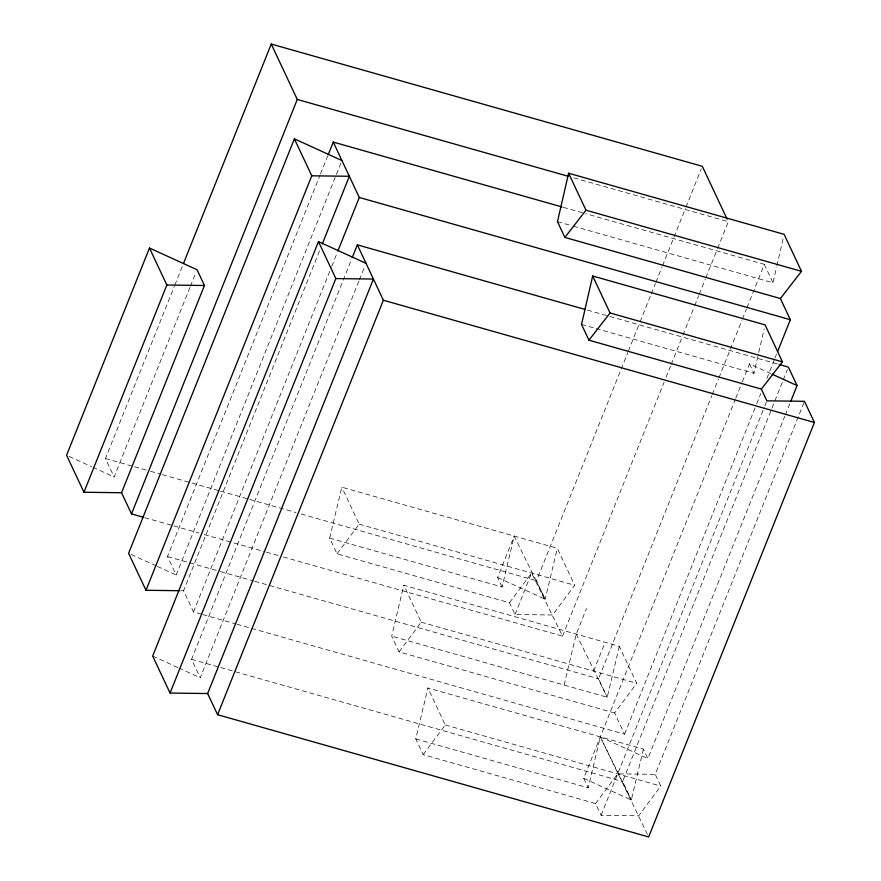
<?xml version="1.0" encoding="UTF-8"?>
<svg xmlns="http://www.w3.org/2000/svg" width="881" height="881" viewBox="0 0 881 881"><rect width="100%" height="100%" fill="white"/><g stroke="black" fill="none" stroke-linecap="round" stroke-linejoin="round"><path stroke-width="0.66" stroke-dasharray="4.41 3.3" d="M573.333 226.164L772.989 282.79L776.602 267.075M776.899 265.765L783.22 238.277M596.019 328.536L753.96 373.335L758.475 353.699M758.772 352.389L764.179 328.822M329.67 538.104L341.795 487.171L557.31 548.301L574.687 585.27L552.596 614.982L515.011 614.498L509.493 602.758L337.071 553.852L329.67 538.104L502.082 587.01L514.207 536.077L545.196 599.234L557.31 548.301M614.619 713.015L399.093 651.885L391.693 636.137L403.817 585.204L619.332 646.335L636.71 683.304L614.619 713.015L624.563 734.181L237.154 624.31M803.957 402.584L655.266 774.333L660.783 786.072L638.692 815.784L601.106 815.299L595.589 803.56L423.166 754.654L415.766 738.906L427.891 687.973L643.405 749.103L647.865 758.585L784.806 416.217M564.115 685.033L576.229 634.111L586.482 608.496M619.332 646.335L607.218 697.256L391.693 636.137M415.766 738.906L588.189 787.801L600.302 736.868L647.865 758.585M643.405 749.103L631.292 800.025L583.729 778.319L735.195 399.622M189.911 287.547L114.145 476.984L105.467 458.516L174.328 286.358M174.845 285.081L182.488 265.952M190.428 286.27L196.011 272.284M340.925 163.095L176.167 575.007L167.5 556.55L320.012 175.242M320.519 173.964L327.655 156.113M201.452 614.178L193.523 611.932L183.567 590.766L320.277 248.982M193.523 611.932L331.245 267.604M331.752 266.326L337.368 252.296M358.875 281.16L200.24 677.775L191.562 659.318L351.728 258.882M359.393 279.894L364.998 265.864M502.082 587.01L497.633 577.518L514.207 536.077M515.011 614.498L531.584 573.046L562.541 636.148L283.55 557.023M497.633 577.518L545.196 599.234L536.518 580.766L620.676 370.35M621.193 369.073L627.823 352.488M628.329 351.222L639.551 323.162M640.069 321.884L650.773 295.102M651.29 293.825L655.365 283.627M655.871 282.349L661.994 267.053M662.512 265.776L685.462 208.39M685.969 207.112L701.276 168.855M562.541 636.148L664.054 382.365M666.091 377.266L670.683 365.791M671.19 364.514L682.412 336.454M682.918 335.176L694.14 307.128M694.657 305.85L698.732 295.642M699.239 294.375L705.362 279.068M705.879 277.79L717.101 249.741M717.608 248.464L728.323 221.682L572.298 177.433M593.607 671.08L603.848 645.465M576.229 634.111L607.218 697.256L598.54 678.799L711.782 395.69M712.288 394.413L718.411 379.105M718.918 377.828L741.879 320.442M742.386 319.164L746.46 308.967M746.978 307.689L764.323 264.333L585.821 213.709M735.712 398.344L741.835 383.015M742.353 381.737L749.5 363.853L770.787 373.566M624.563 734.181L756.162 405.161M756.68 403.883L760.755 393.675M766.877 378.378L774.531 359.25M775.038 357.972L776.568 354.14M601.106 815.299L764.323 407.209M764.84 405.932L766.877 400.822M647.469 834.461L600.302 736.868L631.292 800.025L622.614 781.568L782.78 381.132M783.286 379.854L787.372 369.646M785.312 414.94L789.916 403.443M337.071 553.852L359.162 524.151L341.795 487.171M399.093 651.885L421.195 622.184L403.817 585.204M509.493 602.758L531.584 573.046M423.166 754.654L445.268 724.953L427.891 687.973M595.589 803.56L617.68 773.848L655.266 774.333M180.891 590.733L183.567 590.766M563.333 207.332L584.499 213.334M557.475 221.671L572.011 225.789M587.407 310.101L608.573 316.103M609.894 316.477L777.813 364.095M581.537 324.439L594.708 328.173M359.162 524.151L574.687 585.27M105.467 458.516L133.24 466.39M134.562 466.776L149.109 470.895M150.431 471.269L161.003 474.275M162.324 474.65L219.182 490.772M220.503 491.146L248.266 499.02M249.598 499.395L295.873 512.522M301.159 514.019L536.518 580.766M144.715 517.654L172.489 525.528M173.81 525.902L198.93 533.027M204.216 534.525L265.038 551.77M266.359 552.156L278.264 555.526M421.195 622.184L636.71 683.304M167.5 556.55L219.061 571.174M220.382 571.549L253.442 580.931M254.763 581.306L598.54 678.799M202.773 614.553L235.833 623.935M445.268 724.953L660.783 786.072M191.562 659.318L219.336 667.192M220.657 667.567L622.614 781.568M69.092 456.413L91.613 466.699M92.868 467.271L114.145 476.984M131.115 554.446L156.146 565.866M157.391 566.439L176.167 575.007M152.677 656.07L177.709 667.501M178.964 668.073L200.24 677.775M764.323 264.333L772.989 282.79M749.5 363.853L753.96 373.335M583.729 778.319L588.189 787.801"/><path stroke-width="1.32" d="M780.39 298.538L801.49 271.326L784.123 234.346L568.597 173.227L557.475 221.671L564.875 237.418L780.39 298.538L790.345 319.715L777.593 351.596M761.36 389.083L782.46 361.871L765.082 324.891L592.671 275.995L581.537 324.439L588.948 340.187L761.36 389.083L766.877 400.822L804.463 401.307L814.418 422.484L648.636 836.95L217.596 714.7L207.641 693.534L373.423 279.057L335.837 278.572L318.459 241.603L152.677 656.07L170.055 693.05L207.641 693.534M121.545 492.732L204.436 285.499L197.036 269.74L149.473 248.035L66.582 455.268L83.959 492.248L121.545 492.732L131.5 513.898L143.394 517.279M83.959 492.248L166.85 285.015L149.473 248.035M183.512 263.397L271.249 44.05L702.289 166.3L727.166 219.215M131.5 513.898L297.271 99.432L271.249 44.05M341.949 160.54L294.386 138.835L128.604 553.301L145.982 590.281L179.548 590.711M145.982 590.281L311.764 175.804L294.386 138.835M328.173 154.836L333.271 142.083L562.012 206.958M322.314 243.883L349.35 176.288L311.764 175.804M337.875 251.019L359.294 197.465L333.271 142.083M170.055 693.05L335.837 278.572M352.246 257.604L357.345 244.852L584.764 309.352M217.596 714.7L383.367 300.234L357.345 244.852M790.929 400.888L797.063 385.559L788.385 367.102L779.134 364.47M564.875 237.418L585.975 210.196L568.597 173.227M588.948 340.187L610.048 312.964L592.671 275.995M166.85 285.015L204.436 285.499M297.271 99.432L568.333 176.31M585.975 210.196L801.49 271.326M359.294 197.465L790.345 319.715M610.048 312.964L782.46 361.871M383.367 300.234L814.418 422.484M772.031 374.139L797.063 385.559M318.459 241.603L366.022 263.309"/></g></svg>
